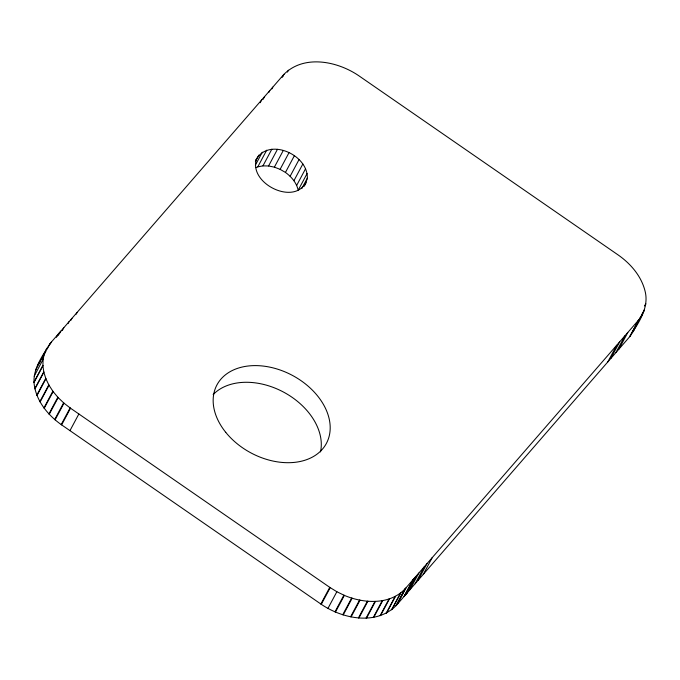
<?xml version="1.0" encoding="UTF-8"?>
<svg xmlns="http://www.w3.org/2000/svg" width="680" height="680" viewBox="0 0 680 680"><rect width="100%" height="100%" fill="white"/><g stroke="black" fill="none" stroke-linecap="round" stroke-linejoin="round"><path stroke-width="1.02" d="M34 382.475C33.38 367.812 42.874 355.274 50.201 343.392L283.679 74.613C303.807 54.086 337.773 61.209 359.142 75.981L618.366 255.111C630.751 263.823 641.333 276.123 645.057 291.074C649.434 307.904 638.308 323.187 629.799 336.608L396.321 605.387C376.184 625.914 342.261 618.808 320.858 604.019L61.634 424.889C47.575 415.012 35.479 400.146 34 382.475L42.899 365.798L43.078 359.567L44.379 353.668L46.767 348.245M256.513 158.831C247.86 184.918 299.387 208.207 307.317 178.245C308.219 154.198 267.486 136.595 255.527 160.684M633.233 331.755L635.103 327.522M635.621 326.332L639.923 318.342M35.47 370.345L44.532 353.32M41.573 359.448L46.019 351.109M47.014 349.265L50.201 343.392M50.294 343.995L51.289 342.142M34.178 376.236L43.163 359.184M56.397 337.322L57.885 334.543M57.358 335.869L58.344 334.016M57.885 335.265L58.871 333.412M58.438 334.62L59.432 332.767M58.489 334.917L59.976 332.137M59.857 332.996L60.843 331.143M34.008 382.075L42.916 365.398M62.322 330.514L63.801 327.734M68.017 323.595L69.003 321.742M70.975 320.186L71.961 318.333M34.884 388.51L43.792 371.841M34.944 388.926L43.852 372.257L42.899 365.798M76.177 314.202L77.163 312.35M36.864 395.046L45.773 378.377M37.001 395.471L45.9 378.794L43.852 372.257M39.916 401.548L48.816 384.872M40.111 401.965L49.02 385.288L45.9 378.794M43.962 407.873L52.861 391.195M44.225 408.28L53.125 391.603L49.02 385.288M48.934 413.899L57.834 397.222M49.258 414.281L58.157 397.613L53.125 391.603M54.723 419.5L63.622 402.832M55.097 419.857L63.997 403.189L58.157 397.613M61.217 424.567L70.116 407.898M61.634 424.889L70.533 408.221L63.997 403.189M69.963 430.652L78.863 413.975M260.185 102.722L261.673 99.943M263.151 99.314L264.63 96.534M268.846 92.403L269.832 90.55M271.804 88.995L272.791 87.142M282.192 77.392L283.679 74.613M282.974 76.194L283.959 74.341M287.436 72.063L288.43 70.21M255.374 161.602L258.833 155.117M255.365 165.146L262.293 152.184M256.028 167.654L257.797 166.846L266.696 150.178M257.797 166.846L262.939 165.877L271.839 149.201M262.939 165.877L268.566 165.98L277.466 149.303M268.566 165.98L274.38 167.153L283.288 150.476M274.38 167.153L280.109 169.337L289.008 152.668M307.088 173.561L298.188 190.23C296.599 182.827 291.482 176.766 285.447 172.431L294.346 155.762M290.139 176.273L299.038 159.596M293.947 180.668L302.846 163.999M296.675 185.402L305.575 168.725M301.877 188.436L307.317 178.245M304.266 186.26L306.238 182.554M320.858 604.019L329.757 587.35L70.533 408.221M321.317 604.299L330.216 587.63M327.955 608.404L336.855 591.736L329.757 587.35M334.985 611.821L343.893 595.153M335.469 612.06L344.369 595.391C363.673 603.577 389.742 605.251 405.221 588.718L638.698 319.94L642.141 315.087M342.745 614.72L351.653 598.052M343.247 614.899L352.147 598.23M350.625 616.751L359.524 600.075M351.135 616.879L360.034 600.202M358.453 617.873L367.361 601.205M358.964 617.942L367.863 601.273M366.087 618.077L374.986 601.4M366.571 618.086L375.479 601.409M373.354 617.338L382.253 600.669M373.813 617.287L382.721 600.619M380.111 615.689L389.011 599.02M380.545 615.578L389.445 598.91M386.223 613.156L395.131 596.479M386.614 612.986L395.522 596.317M391.57 609.79L400.477 593.113M391.909 609.569L400.817 592.892M396.041 605.659L404.94 588.982M396.321 605.387L405.221 588.718M397.409 604.137L406.308 587.461M404.005 596.538L412.913 579.87M404.473 596.012L413.372 579.335M404.991 595.408L413.899 578.731M405.552 594.762L414.451 578.093M406.096 594.133L414.995 577.465M406.589 593.572L415.488 576.904M406.963 593.138L415.871 576.462M409.929 589.73L418.829 573.053M415.123 583.737L424.031 567.069M418.089 580.329L426.989 563.66M423.291 574.345L432.191 557.677M607.792 361.938L616.7 345.27M610.759 358.53L619.659 341.861M615.961 352.546L624.861 335.869M618.919 349.137L627.818 332.46M644.836 305.618L645.821 303.764M644.75 305.991L645.736 304.139M629.799 336.608L638.698 319.94M630.02 336.294L638.919 319.625M636.123 325.405L638.596 320.773M639.582 318.92L640.568 317.067M641.563 315.214L644.529 309.655M640.909 316.489L644.376 310.003M37.859 364.913L40.545 361.131M336.855 591.736L344.369 595.391M280.109 169.337L285.447 172.431M213.137 394.604A62.041 43.945 28.1 0 1 283.475 392.054A62.041 43.945 28.1 0 1 320.501 451.919M225.734 432.319A62.041 43.945 28.1 0 0 326.034 444.057A62.041 43.945 28.1 0 0 263.271 366.078A62.041 43.945 28.1 0 0 225.734 432.319"/></g></svg>
